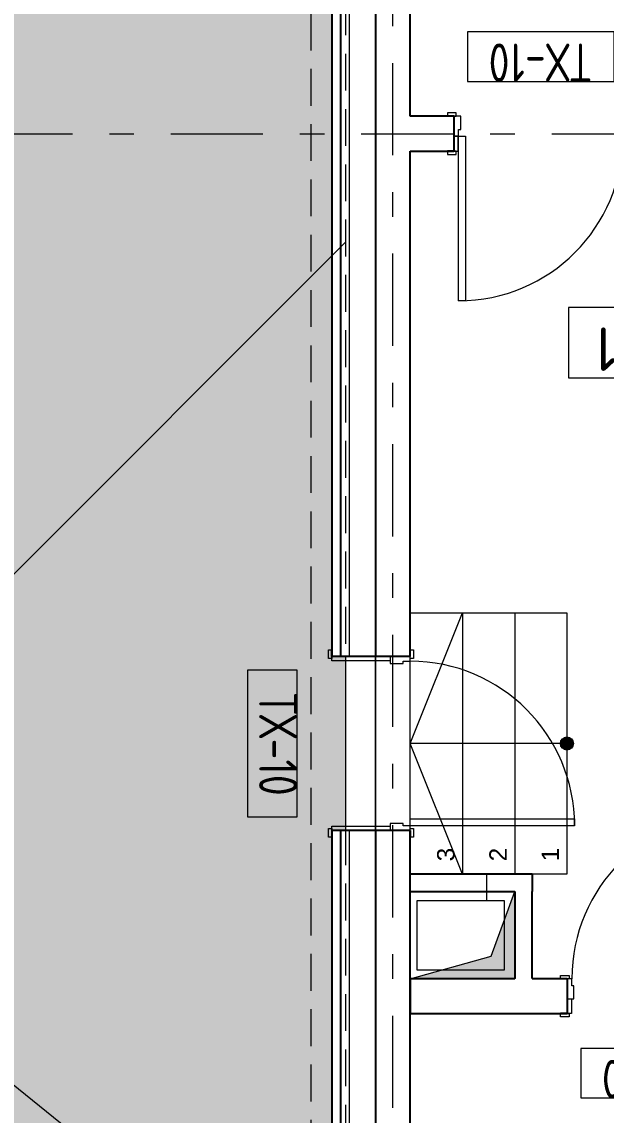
# Model space of a CAD drawing. Header units: millimetres. Extents: x 18162 to 3540582, y 72188 to 247925.
# Drawn here: x 982425 to 985781, y 87236 to 93511 of the extents above; entities that cross this region are included whole.
import ezdxf
from ezdxf.enums import TextEntityAlignment as Align

# ---------------------------------------------------------------- set-up
doc = ezdxf.new("R2010")
doc.units = ezdxf.units.MM
doc.header["$MEASUREMENT"] = 0
doc.set_wipeout_variables(frame=1)
for name, pattern in [('Double Dashed', [1093.611073, 529.166651, -211.666656, 141.111112, -211.666656]), ('Hidden Line', [317.5, 211.666667, -105.833333]), ('Wipeout_Contour', [1000, 0, -1000])]:
    doc.linetypes.add(name, pattern=pattern)
for name, color, linetype in [('Archicad Door Markers', 7, 'Continuous'), ('Archicad Doors', 7, 'Continuous'), ('Archicad Zone Stamps', 7, 'Continuous'), ('Drawing & Figure', 7, 'Continuous'), ('Model Unit - Zone A', 7, 'Continuous'), ('Structural - Bearing', 7, 'Continuous'), ('Structural - Grid', 7, 'Continuous'), ('Structural - Stair & Railing', 7, 'Continuous')]:
    doc.layers.add(name, color=color, linetype=linetype)
doc.styles.add('GENERATED_STYLE_1', font='arial.ttf')
doc.styles.add('GENERATED_STYLE_2', font='')
doc.styles.add('GENERATED_STYLE_3', font='', dxfattribs={"width": 0.8})
doc.styles.get('GENERATED_STYLE_2').set_extended_font_data('ISOCPEUR MON')
doc.styles.get('GENERATED_STYLE_3').set_extended_font_data('ISOCPEUR MON')

# ---------------------------------------------------------------- blocks, each defined once
blk = doc.blocks.new('КОРРИДОР_Т101_106_3', base_point=(986015.4, 91668.9))
at = {"layer": 'Archicad Zone Stamps', "color": 7, "linetype": 'Continuous', "lineweight": 5}
for p, q in [((986465.4, 91870.5), (985565.4, 91870.5)), ((985565.4, 91870.5), (985565.4, 91467.3)), ((986465.4, 91467.3), (986465.4, 91870.5)), ((985565.4, 91467.3), (986465.4, 91467.3))]:
    blk.add_line(p, q, dxfattribs=at)
at = {"layer": 'Archicad Zone Stamps', "color": 7, "lineweight": 5, "style": 'GENERATED_STYLE_2'}
for tag, p in [('DUMMY_861', (985703.5, 91507.6)), ('ROOM_NUMBER', (986015.4, 91507.6))]:
    blk.add_attdef(tag, text='', height=250, rotation=180, dxfattribs=at).set_placement(p, align=Align.TOP_CENTER)
blk = doc.blocks.new('Door Stamp 27_2')
at = {"layer": 'Archicad Door Markers', "color": 13, "linetype": 'Continuous', "lineweight": 13}
blk.add_line((-421.6, -933.9), (421.6, -933.9), dxfattribs=at)
at = {"layer": 'Archicad Door Markers', "color": 13, "linetype": 'Continuous', "lineweight": 13, "flags": 128}
blk.add_lwpolyline([(-421.6, -933.9), (421.6, -933.9), (421.6, -650), (-421.6, -650)], close=True, dxfattribs=at)
at = {"layer": 'Archicad Door Markers', "color": 13, "lineweight": 13, "style": 'GENERATED_STYLE_3'}
blk.add_attdef('AC_WIDO_ID', text='', height=220, dxfattribs=at).set_placement((-289.8, -933.9), align=Align.BOTTOM_LEFT)
blk = doc.blocks.new('Door 27[121]_3', base_point=(953182.2, 1723.2))
at = {"layer": 'Archicad Doors', "color": 7, "linetype": 'Continuous', "lineweight": 13}
for p, q in [((984186.7, 89855.9), (984186.7, 89905.9)), ((984186.7, 89905.9), (984205.7, 89905.9)), ((984205.7, 89905.9), (984205.7, 89855.9)), ((984205.7, 89868.9), (984205.7, 89905.9)), ((984205.7, 89868.9), (984205.7, 89905.9)), ((984205.7, 89843.9), (984205.7, 89868.9)), ((984205.7, 89868.9), (984540.7, 89868.9)), ((984255.7, 89868.9), (984205.7, 89868.9)), ((984255.7, 89868.9), (984205.7, 89868.9)), ((984305.7, 89868.9), (984255.7, 89868.9)), ((984305.7, 89868.9), (984255.7, 89868.9)), ((984455.7, 89868.9), (984305.7, 89868.9)), ((984455.7, 89868.9), (984305.7, 89868.9)), ((984540.7, 89868.9), (984455.7, 89868.9)), ((984540.7, 89868.9), (984455.7, 89868.9)), ((984540.7, 89868.9), (984540.7, 89843.9)), ((984655.7, 89868.9), (984540.7, 89868.9)), ((984540.7, 89868.9), (984540.7, 89828.9)), ((984655.7, 89868.9), (984540.7, 89868.9)), ((984655.7, 89868.9), (984540.7, 89868.9)), ((984655.7, 89855.9), (984655.7, 89905.9)), ((984655.7, 89905.9), (984674.7, 89905.9)), ((984655.7, 89868.9), (984655.7, 89905.9)), ((984655.7, 89868.9), (984655.7, 89905.9)), ((984655.7, 89840.9), (984655.7, 89868.9)), ((984674.7, 89905.9), (984674.7, 89855.9)), ((984205.7, 89855.9), (984186.7, 89855.9)), ((984540.7, 89843.9), (984205.7, 89843.9)), ((984540.7, 89828.9), (984615.7, 89828.9)), ((984615.7, 89828.9), (984615.7, 89840.9)), ((984615.7, 89840.9), (984655.7, 89840.9)), ((984674.7, 89855.9), (984655.7, 89855.9)), ((984655.7, 88896.9), (984655.7, 88936.9)), ((984655.7, 88936.9), (985599.7, 88936.9)), ((985599.7, 88936.9), (985599.7, 88896.9)), ((984186.7, 88831.9), (984186.7, 88881.9)), ((984186.7, 88881.9), (984205.7, 88881.9)), ((984205.7, 88868.9), (984205.7, 88893.9)), ((984205.7, 88893.9), (984540.7, 88893.9)), ((984205.7, 88881.9), (984205.7, 88831.9)), ((984540.7, 88868.9), (984205.7, 88868.9)), ((984255.7, 88868.9), (984205.7, 88868.9)), ((984255.7, 88868.9), (984205.7, 88868.9)), ((984205.7, 88868.9), (984205.7, 88831.9)), ((984205.7, 88868.9), (984205.7, 88831.9)), ((984305.7, 88868.9), (984255.7, 88868.9)), ((984305.7, 88868.9), (984255.7, 88868.9)), ((984455.7, 88868.9), (984305.7, 88868.9)), ((984455.7, 88868.9), (984305.7, 88868.9)), ((984540.7, 88868.9), (984455.7, 88868.9)), ((984540.7, 88868.9), (984455.7, 88868.9)), ((984615.7, 88908.9), (984540.7, 88908.9)), ((984540.7, 88908.9), (984540.7, 88868.9)), ((984540.7, 88893.9), (984540.7, 88868.9)), ((984540.7, 88868.9), (984655.7, 88868.9)), ((984655.7, 88868.9), (984540.7, 88868.9)), ((984655.7, 88868.9), (984540.7, 88868.9)), ((984615.7, 88896.9), (984615.7, 88908.9)), ((984655.7, 88896.9), (984615.7, 88896.9)), ((984655.7, 88868.9), (984655.7, 88896.9)), ((985599.7, 88896.9), (984655.7, 88896.9)), ((984655.7, 88831.9), (984655.7, 88881.9)), ((984655.7, 88881.9), (984674.7, 88881.9)), ((984655.7, 88868.9), (984655.7, 88831.9)), ((984655.7, 88868.9), (984655.7, 88831.9)), ((984674.7, 88881.9), (984674.7, 88831.9)), ((984205.7, 88831.9), (984186.7, 88831.9)), ((984674.7, 88831.9), (984655.7, 88831.9))]:
    blk.add_line(p, q, dxfattribs=at)
blk.add_arc((984655.7, 88896.9), 944, 0, 90, dxfattribs=at)
at = {"layer": 'Archicad Door Markers', "color": 13, "lineweight": 13}
ref = blk.add_blockref('Door Stamp 27_2', (984655.7, 89368.9), dxfattribs=dict(at, zscale=1000, rotation=270))
ref.add_attrib('AC_WIDO_ID', 'ТХ-10', dxfattribs={"layer": 'Structural - Bearing', "color": 13, "lineweight": 13, "height": 220, "rotation": 270, "style": 'GENERATED_STYLE_3', "width": 0.8}).set_placement((983721.8, 89658.7), align=Align.BOTTOM_LEFT)
blk = doc.blocks.new('Door Stamp 27_4')
at = {"layer": 'Archicad Door Markers', "color": 13, "linetype": 'Continuous', "lineweight": 13}
blk.add_line((421.6, 483.9), (-421.6, 483.9), dxfattribs=at)
at = {"layer": 'Archicad Door Markers', "color": 13, "linetype": 'Continuous', "lineweight": 13, "flags": 128}
blk.add_lwpolyline([(421.6, 483.9), (-421.6, 483.9), (-421.6, 200), (421.6, 200)], close=True, dxfattribs=at)
at = {"layer": 'Archicad Door Markers', "color": 13, "lineweight": 13, "style": 'GENERATED_STYLE_3'}
blk.add_attdef('AC_WIDO_ID', text='', height=220, rotation=180, dxfattribs=at).set_placement((289.8, 483.9), align=Align.BOTTOM_LEFT)
blk = doc.blocks.new('Door 27[124]_3', base_point=(953182.2, 1723.2))
at = {"layer": 'Archicad Doors', "color": 7, "linetype": 'Continuous', "lineweight": 13}
for p, q in [((984918.7, 92987.9), (984868.7, 92987.9)), ((984868.7, 92987.9), (984868.7, 92968.9)), ((984868.7, 92968.9), (984918.7, 92968.9)), ((984905.7, 92968.9), (984868.7, 92968.9)), ((984905.7, 92968.9), (984868.7, 92968.9)), ((984905.7, 92968.9), (984905.7, 92853.9)), ((984945.7, 92968.9), (984905.7, 92968.9)), ((984905.7, 92968.9), (984905.7, 92853.9)), ((984905.7, 92968.9), (984905.7, 92853.9)), ((984918.7, 92968.9), (984918.7, 92987.9)), ((984945.7, 92893.9), (984945.7, 92968.9)), ((985865.7, 92968.9), (985865.7, 92893.9)), ((985905.7, 92968.9), (985865.7, 92968.9)), ((985942.7, 92987.9), (985892.7, 92987.9)), ((985892.7, 92987.9), (985892.7, 92968.9)), ((985892.7, 92968.9), (985942.7, 92968.9)), ((985905.7, 92853.9), (985905.7, 92968.9)), ((985905.7, 92968.9), (985905.7, 92853.9)), ((985905.7, 92968.9), (985905.7, 92853.9)), ((985905.7, 92968.9), (985942.7, 92968.9)), ((985905.7, 92968.9), (985942.7, 92968.9)), ((985942.7, 92968.9), (985942.7, 92987.9)), ((984933.7, 92853.9), (984933.7, 92893.9)), ((984933.7, 92893.9), (984945.7, 92893.9)), ((985865.7, 92893.9), (985877.7, 92893.9)), ((985877.7, 92893.9), (985877.7, 92853.9)), ((984905.7, 92853.9), (984905.7, 92768.9)), ((984930.7, 92853.9), (984905.7, 92853.9)), ((984905.7, 92853.9), (984933.7, 92853.9)), ((984905.7, 92853.9), (984905.7, 92768.9)), ((984905.7, 92853.9), (984905.7, 92768.9)), ((984930.7, 92768.9), (984930.7, 92853.9)), ((984933.7, 91909.9), (984933.7, 92853.9)), ((984933.7, 92853.9), (984973.7, 92853.9)), ((984973.7, 92853.9), (984973.7, 91909.9)), ((985877.7, 92853.9), (985905.7, 92853.9)), ((985880.7, 92853.9), (985880.7, 92768.9)), ((985905.7, 92853.9), (985880.7, 92853.9)), ((985905.7, 92768.9), (985905.7, 92853.9)), ((985905.7, 92853.9), (985905.7, 92768.9)), ((985905.7, 92853.9), (985905.7, 92768.9)), ((984918.7, 92768.9), (984868.7, 92768.9)), ((984868.7, 92768.9), (984868.7, 92749.9)), ((984905.7, 92768.9), (984868.7, 92768.9)), ((984905.7, 92768.9), (984868.7, 92768.9)), ((984868.7, 92749.9), (984918.7, 92749.9)), ((984905.7, 92768.9), (984930.7, 92768.9)), ((984918.7, 92749.9), (984918.7, 92768.9)), ((985880.7, 92768.9), (985905.7, 92768.9)), ((985942.7, 92768.9), (985892.7, 92768.9)), ((985892.7, 92768.9), (985892.7, 92749.9)), ((985892.7, 92749.9), (985942.7, 92749.9)), ((985905.7, 92768.9), (985942.7, 92768.9)), ((985905.7, 92768.9), (985942.7, 92768.9)), ((985942.7, 92749.9), (985942.7, 92768.9)), ((984973.7, 91909.9), (984933.7, 91909.9))]:
    blk.add_line(p, q, dxfattribs=at)
blk.add_arc((984933.7, 92853.9), 944, 270, 0, dxfattribs=at)
at = {"layer": 'Archicad Door Markers', "color": 13, "lineweight": 13}
ref = blk.add_blockref('Door Stamp 27_4', (985405.7, 92968.9), dxfattribs=dict(at, zscale=1000))
ref.add_attrib('AC_WIDO_ID', 'ТХ-10', dxfattribs={"layer": 'Structural - Bearing', "color": 13, "lineweight": 13, "height": 220, "rotation": 180, "style": 'GENERATED_STYLE_3', "width": 0.8}).set_placement((985695.5, 93452.8), align=Align.BOTTOM_LEFT)
blk = doc.blocks.new('Door Stamp 27')
at = {"layer": 'Archicad Door Markers', "color": 13, "linetype": 'Continuous', "lineweight": 13}
blk.add_line((-421.6, 200), (421.6, 200), dxfattribs=at)
at = {"layer": 'Archicad Door Markers', "color": 13, "linetype": 'Continuous', "lineweight": 13, "flags": 128}
blk.add_lwpolyline([(-421.6, 200), (421.6, 200), (421.6, 483.9), (-421.6, 483.9)], close=True, dxfattribs=at)
at = {"layer": 'Archicad Door Markers', "color": 13, "lineweight": 13, "style": 'GENERATED_STYLE_3'}
blk.add_attdef('AC_WIDO_ID', text='', height=220, dxfattribs=at).set_placement((-289.8, 200), align=Align.BOTTOM_LEFT)
blk = doc.blocks.new('Door 27[127]_3', base_point=(953182.2, 1723.2))
at = {"layer": 'Archicad Doors', "color": 7, "linetype": 'Continuous', "lineweight": 13}
for p, q in [((986488, 88018.9), (986488, 88962.9)), ((986488, 88962.9), (986528, 88962.9)), ((986528, 88962.9), (986528, 88018.9)), ((985519, 88018.9), (985519, 88037.9)), ((985519, 88037.9), (985569, 88037.9)), ((985569, 88018.9), (985519, 88018.9)), ((985556, 88018.9), (985519, 88018.9)), ((985556, 88018.9), (985519, 88018.9)), ((985584, 88018.9), (985556, 88018.9)), ((985556, 88018.9), (985556, 87903.9)), ((985556, 88018.9), (985556, 87903.9)), ((985556, 88018.9), (985556, 87903.9)), ((985569, 88037.9), (985569, 88018.9)), ((985584, 87978.9), (985584, 88018.9)), ((985596, 87978.9), (985584, 87978.9)), ((985596, 87903.9), (985596, 87978.9)), ((986528, 88018.9), (986488, 88018.9)), ((986528, 87978.9), (986516, 87978.9)), ((986516, 87978.9), (986516, 87903.9)), ((986556, 88018.9), (986528, 88018.9)), ((986528, 88018.9), (986528, 87978.9)), ((986543, 88037.9), (986593, 88037.9)), ((986543, 88018.9), (986543, 88037.9)), ((986593, 88018.9), (986543, 88018.9)), ((986556, 87903.9), (986556, 88018.9)), ((986556, 88018.9), (986556, 87903.9)), ((986556, 88018.9), (986556, 87903.9)), ((986556, 88018.9), (986593, 88018.9)), ((986556, 88018.9), (986593, 88018.9)), ((986593, 88037.9), (986593, 88018.9)), ((985556, 87818.9), (985556, 87903.9)), ((985556, 87903.9), (985581, 87903.9)), ((985556, 87903.9), (985596, 87903.9)), ((985556, 87903.9), (985556, 87818.9)), ((985556, 87903.9), (985556, 87818.9)), ((985581, 87903.9), (985581, 87818.9)), ((986516, 87903.9), (986556, 87903.9)), ((986531, 87818.9), (986531, 87903.9)), ((986531, 87903.9), (986556, 87903.9)), ((986556, 87903.9), (986556, 87818.9)), ((986556, 87903.9), (986556, 87818.9)), ((986556, 87903.9), (986556, 87818.9)), ((985519, 87799.9), (985519, 87818.9)), ((985519, 87818.9), (985569, 87818.9)), ((985556, 87818.9), (985519, 87818.9)), ((985556, 87818.9), (985519, 87818.9)), ((985569, 87799.9), (985519, 87799.9)), ((985581, 87818.9), (985556, 87818.9)), ((985569, 87818.9), (985569, 87799.9)), ((986556, 87818.9), (986531, 87818.9)), ((986543, 87818.9), (986593, 87818.9)), ((986543, 87799.9), (986543, 87818.9)), ((986593, 87799.9), (986543, 87799.9)), ((986556, 87818.9), (986593, 87818.9)), ((986556, 87818.9), (986593, 87818.9)), ((986593, 87818.9), (986593, 87799.9))]:
    blk.add_line(p, q, dxfattribs=at)
blk.add_arc((986528, 88018.9), 944, 90, 180, dxfattribs=at)
at = {"layer": 'Archicad Door Markers', "color": 13, "lineweight": 13}
ref = blk.add_blockref('Door Stamp 27', (986056, 87818.9), dxfattribs=dict(at, zscale=1000, rotation=180))
ref.add_attrib('AC_WIDO_ID', 'ТХ-10', dxfattribs={"layer": 'Structural - Bearing', "color": 13, "lineweight": 13, "height": 220, "rotation": 180, "style": 'GENERATED_STYLE_3', "width": 0.8}).set_placement((986345.8, 87618.9), align=Align.BOTTOM_LEFT)
blk = doc.blocks.new('Standard grid marker[341]_3', base_point=(971344.5, 92868.9))
at = {"layer": 'Structural - Grid', "color": 13, "linetype": 'Double Dashed', "lineweight": 13}
blk.add_line((972344.5, 92868.9), (1006906.6, 92868.9), dxfattribs=at)
at = {"layer": 'Structural - Grid', "color": 13, "lineweight": 13, "style": 'GENERATED_STYLE_3'}
blk.add_attdef('AC_MarkerText_1', text='', height=250, rotation=180, dxfattribs=at).set_placement((1008206.6, 92743.9), align=Align.TOP_CENTER)
blk = doc.blocks.new('Standard grid marker[345]_3', base_point=(984555.7, 74247.3))
at = {"layer": 'Structural - Grid', "color": 13, "linetype": 'Double Dashed', "lineweight": 13}
blk.add_line((984555.7, 75247.3), (984555.7, 101908.7), dxfattribs=at)
at = {"layer": 'Structural - Grid', "color": 13, "lineweight": 13, "style": 'GENERATED_STYLE_3'}
blk.add_attdef('AC_MarkerText_1', text='', height=250, rotation=180, dxfattribs=at).set_placement((984555.7, 103083.7), align=Align.TOP_CENTER)

msp = doc.modelspace()

# ---------------------------------------------------------------- hatches: boundary and pattern name
at = {"layer": 'Drawing & Figure', "linetype": 'Continuous', "lineweight": 0}
msp.add_hatch(color=49, dxfattribs=at).paths.add_polyline_path([(974055.7, 80368.9), (984286.6, 80368.9), (984286.6, 98368.9), (974055.7, 98368.9)])

# ---------------------------------------------------------------- linework, layer by layer
at = {"layer": 'Drawing & Figure', "color": 7, "linetype": 'Continuous', "lineweight": 13, "flags": 128}
msp.add_lwpolyline([(974055.7, 80368.9), (984286.6, 80368.9), (984286.6, 98368.9), (974055.7, 98368.9)], close=True, dxfattribs=at)
at = {"layer": 'Structural - Bearing', "color": 7, "linetype": 'Hidden Line', "lineweight": 13, "flags": 128}
msp.add_lwpolyline([(984085.7, 98638.9), (984085.7, 79898.9)], dxfattribs=at)
at = {"layer": 'Structural - Bearing', "color": 7, "linetype": 'Continuous', "lineweight": 13, "flags": 128}
for points in [[(973955.7, 98468.9), (973955.7, 80268.9), (984455.7, 80268.9), (984455.7, 98468.9)], [(991155.7, 80268.9), (991155.7, 98468.9), (990955.7, 98468.9), (990955.7, 94268.9), (988455.7, 94268.9), (988455.7, 98468.9), (984455.7, 98468.9), (984455.7, 80268.9)], [(985256, 88518.9), (985256, 88018.9), (984655.7, 88018.9), (984655.7, 88518.9)]]:
    msp.add_lwpolyline(points, close=True, dxfattribs=at)
at = {"layer": 'Structural - Grid', "color": 7, "linetype": 'Continuous', "lineweight": 5}
msp.add_lwpolyline([(984695, 88067.7), (984695, 88467.7), (985195, 88467.7), (985195, 88067.7)], close=True, dxfattribs=at)
at = {"layer": 'Structural - Stair & Railing', "color": 7, "linetype": 'Continuous', "lineweight": 13}
for p, q in [((984655.7, 88618.9), (984655.7, 90118.9)), ((984655.7, 90118.9), (985555.7, 90118.9)), ((985555.7, 90118.9), (985555.7, 88618.9)), ((985555.7, 88618.9), (984655.7, 88618.9))]:
    msp.add_line(p, q, dxfattribs=at)

# ---------------------------------------------------------------- block references
at = {"layer": 'Model Unit - Zone A', "color": 7, "linetype": 'Continuous', "lineweight": 5}
msp.add_blockref('КОРРИДОР_Т101_106_3', (986015.4, 91668.9), dxfattribs=at).add_auto_attribs({'ROOM_NUMBER': 'Т101'})

# ---------------------------------------------------------------- next in the draw order: wipeouts: each hides what was drawn before it
at = {"color": 254, "linetype": 'Wipeout_Contour', "lineweight": 0, "ltscale": 3954978.26990694}
msp.add_wipeout([(984255.7, 98668.9), (984205.7, 98668.9), (984205.7, 89868.9), (984255.7, 89868.9)], dxfattribs=at).dxf.layer = 'Structural - Bearing'
at = {"color": 254, "linetype": 'Wipeout_Contour', "lineweight": 0, "ltscale": 3951433.611550032}
msp.add_wipeout([(984255.7, 88868.9), (984205.7, 88868.9), (984205.7, 80068.9), (984255.7, 80068.9)], dxfattribs=at).dxf.layer = 'Structural - Bearing'
at = {"color": 254, "linetype": 'Wipeout_Contour', "lineweight": 0, "ltscale": 3957800.786939637}
msp.add_wipeout([(985255.7, 88618.9), (985555.7, 88618.9), (985555.7, 90118.9), (985255.7, 90118.9)], dxfattribs=at).dxf.layer = 'Structural - Stair & Railing'

# ---------------------------------------------------------------- next in the draw order: hatches: boundary and pattern name
at = {"layer": 'Structural - Stair & Railing', "linetype": 'Continuous', "lineweight": 13}
msp.add_hatch(color=161, dxfattribs=at).paths.add_polyline_path([(985555.7, 89331.4, 1), (985555.7, 89406.4, 1)])

# ---------------------------------------------------------------- next in the draw order: linework, layer by layer
at = {"layer": 'Structural - Bearing', "color": 7, "linetype": 'Continuous', "lineweight": 25}
for p, q in [((984205.7, 89868.9), (984205.7, 89905.9)), ((984205.7, 88868.9), (984205.7, 88831.9))]:
    msp.add_line(p, q, dxfattribs=at)
at = {"layer": 'Structural - Bearing', "color": 7, "linetype": 'Continuous', "lineweight": 25, "flags": 128}
for points in [[(984205.7, 98718.9), (984205.7, 89868.9)], [(984205.7, 88868.9), (984205.7, 80018.9)]]:
    msp.add_lwpolyline(points, dxfattribs=at)
at = {"layer": 'Structural - Stair & Railing', "color": 7, "linetype": 'Continuous', "lineweight": 13}
for p, q in [((985255.7, 88618.9), (985255.7, 90118.9)), ((985255.7, 90118.9), (985555.7, 90118.9)), ((985555.7, 90118.9), (985555.7, 88618.9)), ((985555.7, 88618.9), (985255.7, 88618.9))]:
    msp.add_line(p, q, dxfattribs=at)
at = {"layer": 'Structural - Stair & Railing', "color": 7, "linetype": 'Continuous', "lineweight": 13, "flags": 128}
msp.add_lwpolyline([(985555.7, 89331.4, -1), (985555.7, 89406.4, -1)], format="xyb", close=True, dxfattribs=at)

# ---------------------------------------------------------------- next in the draw order: texts
at = {"layer": 'Structural - Stair & Railing', "color": 161, "lineweight": 13, "insert": (985460, 88770.2), "char_height": 100, "attachment_point": 6, "rotation": 90, "style": 'GENERATED_STYLE_1'}
msp.add_mtext('\\A1;{\\pqr;\\fArial|b0|i0|c0|p0;\\W1.000000;1}', dxfattribs=at)

# ---------------------------------------------------------------- next in the draw order: wipeouts: each hides what was drawn before it
at = {"color": 254, "linetype": 'Wipeout_Contour', "lineweight": 0, "ltscale": 3955167.384725467}
msp.add_wipeout([(984255.7, 98618.9), (984255.7, 89868.9), (984305.7, 89868.9), (984305.7, 98618.9)], dxfattribs=at).dxf.layer = 'Structural - Bearing'
at = {"color": 254, "linetype": 'Wipeout_Contour', "lineweight": 0, "ltscale": 3951640.987444089}
msp.add_wipeout([(984305.7, 88868.9), (984255.7, 88868.9), (984255.7, 80118.9), (984305.7, 80118.9)], dxfattribs=at).dxf.layer = 'Structural - Bearing'

# ---------------------------------------------------------------- next in the draw order: linework, layer by layer
at = {"layer": 'Structural - Bearing', "color": 7, "linetype": 'Continuous', "lineweight": 25}
for p, q in [((984255.7, 98618.9), (984255.7, 89868.9)), ((984255.7, 89868.9), (984205.7, 89868.9)), ((984255.7, 88868.9), (984205.7, 88868.9)), ((984255.7, 88868.9), (984255.7, 80118.9))]:
    msp.add_line(p, q, dxfattribs=at)

# ---------------------------------------------------------------- next in the draw order: wipeouts: each hides what was drawn before it
at = {"color": 254, "linetype": 'Wipeout_Contour', "lineweight": 0, "ltscale": 3955535.677574915}
msp.add_wipeout([(984305.7, 98468.9), (984305.7, 89868.9), (984455.7, 89868.9), (984455.7, 98468.9)], dxfattribs=at).dxf.layer = 'Structural - Bearing'
at = {"color": 254, "linetype": 'Wipeout_Contour', "lineweight": 0, "ltscale": 3952063.8776352}
msp.add_wipeout([(984455.7, 88868.9), (984305.7, 88868.9), (984305.7, 80268.9), (984455.7, 80268.9)], dxfattribs=at).dxf.layer = 'Structural - Bearing'
at = {"color": 254, "linetype": 'Wipeout_Contour', "lineweight": 0, "ltscale": 3956605.693609612}
msp.add_wipeout([(984955.7, 88618.9), (985255.7, 88618.9), (985255.7, 90118.9), (984955.7, 90118.9)], dxfattribs=at).dxf.layer = 'Structural - Stair & Railing'

# ---------------------------------------------------------------- next in the draw order: linework, layer by layer
at = {"layer": 'Drawing & Figure', "color": 7, "linetype": 'Continuous', "lineweight": 5}
for q in [(984285.7, 92248.9), (984285.7, 85868.9)]:
    msp.add_line((980755.7, 88718.9), q, dxfattribs=at)
at = {"layer": 'Structural - Bearing', "color": 7, "linetype": 'Continuous', "lineweight": 13}
for p, q in [((984305.7, 98468.9), (984305.7, 89868.9)), ((984305.7, 88868.9), (984305.7, 80268.9))]:
    msp.add_line(p, q, dxfattribs=at)
at = {"layer": 'Structural - Bearing', "color": 7, "linetype": 'Continuous', "lineweight": 25}
for p, q in [((984305.7, 89868.9), (984255.7, 89868.9)), ((984305.7, 88868.9), (984255.7, 88868.9))]:
    msp.add_line(p, q, dxfattribs=at)
at = {"layer": 'Structural - Bearing', "color": 7, "linetype": 'Hidden Line', "lineweight": 13, "flags": 128}
msp.add_lwpolyline([(984285.7, 80098.9), (984285.7, 98638.9)], dxfattribs=at)
at = {"layer": 'Structural - Stair & Railing', "color": 7, "linetype": 'Continuous', "lineweight": 13}
for p, q in [((984955.7, 88618.9), (984955.7, 90118.9)), ((984955.7, 90118.9), (985255.7, 90118.9)), ((985255.7, 90118.9), (985255.7, 88618.9)), ((985555.7, 89368.9), (985255.7, 89368.9)), ((985255.7, 88618.9), (984955.7, 88618.9))]:
    msp.add_line(p, q, dxfattribs=at)

# ---------------------------------------------------------------- next in the draw order: texts
at = {"layer": 'Structural - Stair & Railing', "color": 161, "lineweight": 13, "insert": (985160, 88770.2), "char_height": 100, "attachment_point": 6, "rotation": 90, "style": 'GENERATED_STYLE_1'}
msp.add_mtext('\\A1;{\\pqr;\\fArial|b0|i0|c0|p0;\\W1.000000;2}', dxfattribs=at)

# ---------------------------------------------------------------- next in the draw order: wipeouts: each hides what was drawn before it
at = {"color": 254, "linetype": 'Wipeout_Contour', "lineweight": 0, "ltscale": 3955410.603213637}
msp.add_wipeout([(984955.7, 90118.9), (984655.7, 90118.9), (984655.7, 88618.9), (984955.7, 88618.9)], dxfattribs=at).dxf.layer = 'Structural - Stair & Railing'

# ---------------------------------------------------------------- next in the draw order: linework, layer by layer
at = {"layer": 'Structural - Stair & Railing', "color": 7, "linetype": 'Continuous', "lineweight": 13}
for p, q in [((984655.7, 88618.9), (984655.7, 90118.9)), ((984655.7, 90118.9), (984955.7, 90118.9)), ((984655.7, 89368.9), (984955.7, 90118.9)), ((984955.7, 90118.9), (984955.7, 88618.9)), ((984955.7, 89368.9), (984655.7, 89368.9)), ((984955.7, 88618.9), (984655.7, 89368.9)), ((985255.7, 89368.9), (984955.7, 89368.9)), ((984955.7, 88618.9), (984655.7, 88618.9))]:
    msp.add_line(p, q, dxfattribs=at)

# ---------------------------------------------------------------- next in the draw order: texts
at = {"layer": 'Structural - Stair & Railing', "color": 161, "lineweight": 13, "insert": (984860.8, 88770.2), "char_height": 100, "attachment_point": 6, "rotation": 90, "style": 'GENERATED_STYLE_1'}
msp.add_mtext('\\A1;{\\pqr;\\fArial|b0|i0|c0|p0;\\W1.000000;3}', dxfattribs=at)

# ---------------------------------------------------------------- next in the draw order: wipeouts: each hides what was drawn before it
at = {"color": 254, "linetype": 'Wipeout_Contour', "lineweight": 0, "ltscale": 3956192.72374602}
msp.add_wipeout([(984455.7, 98268.9), (984455.7, 89868.9), (984655.7, 89868.9), (984655.7, 98268.9)], dxfattribs=at).dxf.layer = 'Structural - Bearing'
at = {"color": 254, "linetype": 'Wipeout_Contour', "lineweight": 0, "ltscale": 3952793.846106075}
msp.add_wipeout([(984455.7, 88868.9), (984455.7, 80468.9), (984655.7, 80468.9), (984655.7, 88868.9)], dxfattribs=at).dxf.layer = 'Structural - Bearing'

# ---------------------------------------------------------------- next in the draw order: linework, layer by layer
at = {"layer": 'Structural - Bearing', "color": 7, "linetype": 'Continuous', "lineweight": 25}
for p, q in [((984455.7, 98268.9), (984455.7, 89868.9)), ((984455.7, 89868.9), (984305.7, 89868.9)), ((984540.7, 89868.9), (984455.7, 89868.9)), ((984655.7, 89868.9), (984540.7, 89868.9)), ((984655.7, 89868.9), (984655.7, 89905.9)), ((984455.7, 88868.9), (984305.7, 88868.9)), ((984455.7, 88868.9), (984455.7, 80468.9)), ((984540.7, 88868.9), (984455.7, 88868.9)), ((984655.7, 88868.9), (984540.7, 88868.9)), ((984655.7, 88868.9), (984655.7, 88831.9))]:
    msp.add_line(p, q, dxfattribs=at)
at = {"layer": 'Structural - Bearing', "color": 7, "linetype": 'Continuous', "lineweight": 25, "flags": 128}
for points in [[(984655.7, 92968.9), (984655.7, 98268.9)], [(984655.7, 89868.9), (984655.7, 92768.9)], [(984655.7, 85468.9), (984655.7, 88868.9)]]:
    msp.add_lwpolyline(points, dxfattribs=at)

# ---------------------------------------------------------------- next in the draw order: block references
at = {"layer": 'Archicad Doors', "color": 7, "linetype": 'Continuous', "lineweight": 13}
msp.add_blockref('Door 27[121]_3', (953182.2, 1723.2), dxfattribs=at)

# ---------------------------------------------------------------- next in the draw order: wipeouts: each hides what was drawn before it
at = {"color": 254, "linetype": 'Wipeout_Contour', "lineweight": 0, "ltscale": 3956599.77150258}
msp.add_wipeout([(984655.7, 92968.9), (984655.7, 92768.9), (984905.7, 92768.9), (984905.7, 92968.9)], dxfattribs=at).dxf.layer = 'Structural - Bearing'
at = {"color": 254, "linetype": 'Wipeout_Contour', "lineweight": 0, "ltscale": 3955919.054586599}
msp.add_wipeout([(984655.7, 88518.9), (985356, 88518.9), (985356, 88618.9), (984655.7, 88618.9)], dxfattribs=at).dxf.layer = 'Structural - Bearing'

# ---------------------------------------------------------------- next in the draw order: linework, layer by layer
at = {"layer": 'Structural - Bearing', "color": 7, "linetype": 'Continuous', "lineweight": 25}
for p, q in [((984905.7, 92968.9), (984868.7, 92968.9)), ((984905.7, 92968.9), (984905.7, 92853.9)), ((984905.7, 92853.9), (984905.7, 92768.9)), ((984905.7, 92768.9), (984868.7, 92768.9))]:
    msp.add_line(p, q, dxfattribs=at)
at = {"layer": 'Structural - Bearing', "color": 7, "linetype": 'Continuous', "lineweight": 25, "flags": 128}
for points in [[(984905.7, 92968.9), (984655.7, 92968.9)], [(984655.7, 92768.9), (984905.7, 92768.9)], [(985356, 88618.9), (984655.7, 88618.9)], [(984655.7, 88618.9), (984655.7, 88518.9)], [(985356, 88518.9), (985356, 88618.9)], [(984655.7, 88518.9), (985356, 88518.9)]]:
    msp.add_lwpolyline(points, dxfattribs=at)

# ---------------------------------------------------------------- next in the draw order: block references
at = {"layer": 'Archicad Doors', "color": 7, "linetype": 'Continuous', "lineweight": 13}
msp.add_blockref('Door 27[124]_3', (953182.2, 1723.2), dxfattribs=at)
at = {"layer": 'Structural - Grid', "color": 13, "linetype": 'Continuous', "lineweight": 13}
msp.add_blockref('Standard grid marker[341]_3', (971344.5, 92868.9), dxfattribs=at)

# ---------------------------------------------------------------- next in the draw order: wipeouts: each hides what was drawn before it
at = {"color": 254, "linetype": 'Wipeout_Contour', "lineweight": 0, "ltscale": 2967880.985500155}
msp.add_wipeout([(985256, 88518.9), (985356, 88518.9), (985356, 88618.9)], dxfattribs=at).dxf.layer = 'Structural - Bearing'

# ---------------------------------------------------------------- next in the draw order: wipeouts: each hides what was drawn before it
at = {"color": 254, "linetype": 'Wipeout_Contour', "lineweight": 0, "ltscale": 3955719.857748038}
msp.add_wipeout([(985256, 88618.9), (984655.7, 88618.9), (984655.7, 88518.9), (985256, 88518.9)], dxfattribs=at).dxf.layer = 'Structural - Bearing'

# ---------------------------------------------------------------- next in the draw order: linework, layer by layer
at = {"layer": 'Structural - Bearing', "color": 7, "linetype": 'Continuous', "lineweight": 25, "flags": 128}
msp.add_lwpolyline([(984655.7, 88518.9), (984655.7, 88618.9)], dxfattribs=at)
at = {"layer": 'Structural - Grid', "color": 7, "linetype": 'Continuous', "lineweight": 5}
msp.add_lwpolyline([(985095, 88467.7), (985095, 88618.9)], dxfattribs=at)

# ---------------------------------------------------------------- next in the draw order: wipeouts: each hides what was drawn before it
at = {"color": 254, "linetype": 'Wipeout_Contour', "lineweight": 0, "ltscale": 2967791.425463432}
msp.add_wipeout([(985256, 88618.9), (985256, 88518.9), (985356, 88618.9)], dxfattribs=at).dxf.layer = 'Structural - Bearing'

# ---------------------------------------------------------------- next in the draw order: linework, layer by layer
at = {"layer": 'Structural - Bearing', "color": 7, "linetype": 'Continuous', "lineweight": 25, "flags": 128}
for points in [[(985356, 88618.9), (984655.7, 88618.9)], [(985356, 88618.9), (985356, 88518.9)], [(984655.7, 88518.9), (985256, 88518.9)]]:
    msp.add_lwpolyline(points, dxfattribs=at)

# ---------------------------------------------------------------- next in the draw order: wipeouts: each hides what was drawn before it
at = {"color": 254, "linetype": 'Wipeout_Contour', "lineweight": 0, "ltscale": 3957007.807280484}
msp.add_wipeout([(985256, 88518.9), (985256, 88018.9), (985356, 88018.9), (985356, 88518.9)], dxfattribs=at).dxf.layer = 'Structural - Bearing'

# ---------------------------------------------------------------- next in the draw order: linework, layer by layer
at = {"layer": 'Structural - Bearing', "color": 7, "linetype": 'Continuous', "lineweight": 25, "flags": 128}
for points in [[(985256, 88518.9), (985256, 88018.9)], [(985356, 88018.9), (985356, 88518.9)]]:
    msp.add_lwpolyline(points, dxfattribs=at)

# ---------------------------------------------------------------- next in the draw order: wipeouts: each hides what was drawn before it
at = {"color": 254, "linetype": 'Wipeout_Contour', "lineweight": 0, "ltscale": 3956085.48962624}
msp.add_wipeout([(984655.7, 88018.9), (984655.7, 87818.9), (985556, 87818.9), (985556, 88018.9)], dxfattribs=at).dxf.layer = 'Structural - Bearing'

# ---------------------------------------------------------------- next in the draw order: hatches: boundary and pattern name
at = {"layer": 'Structural - Grid', "linetype": 'Continuous', "lineweight": 13}
msp.add_hatch(color=7, dxfattribs=at).paths.add_polyline_path([(985121.1, 88148.8), (985256, 88518.9), (985256, 88018.9), (984655.7, 88018.9)])
msp.add_hatch(color=7, dxfattribs=at).paths.add_polyline_path([(985121.1, 88148.8), (985256, 88518.9), (985256, 88018.9), (984655.7, 88018.9)])

# ---------------------------------------------------------------- next in the draw order: linework, layer by layer
at = {"layer": 'Structural - Bearing', "color": 7, "linetype": 'Continuous', "lineweight": 25}
for p, q in [((985556, 88018.9), (985519, 88018.9)), ((985556, 88018.9), (985556, 87903.9)), ((985556, 87903.9), (985556, 87818.9)), ((985556, 87818.9), (985519, 87818.9))]:
    msp.add_line(p, q, dxfattribs=at)
at = {"layer": 'Structural - Bearing', "color": 7, "linetype": 'Continuous', "lineweight": 25, "flags": 128}
for points in [[(985256, 88018.9), (984655.7, 88018.9)], [(984655.7, 88018.9), (984655.7, 87818.9)], [(985556, 88018.9), (985356, 88018.9)], [(984655.7, 87818.9), (985556, 87818.9)]]:
    msp.add_lwpolyline(points, dxfattribs=at)
at = {"layer": 'Structural - Grid', "color": 7, "linetype": 'Continuous', "lineweight": 13, "flags": 128}
msp.add_lwpolyline([(985121.1, 88148.8), (985256, 88518.9), (985256, 88018.9), (984655.7, 88018.9)], close=True, dxfattribs=at)
msp.add_lwpolyline([(985121.1, 88148.8), (985256, 88518.9), (985256, 88018.9), (984655.7, 88018.9)], close=True, dxfattribs=at)

# ---------------------------------------------------------------- next in the draw order: block references
at = {"layer": 'Archicad Doors', "color": 7, "linetype": 'Continuous', "lineweight": 13}
msp.add_blockref('Door 27[127]_3', (953182.2, 1723.2), dxfattribs=at)
at = {"layer": 'Structural - Grid', "color": 13, "linetype": 'Continuous', "lineweight": 13}
msp.add_blockref('Standard grid marker[345]_3', (984555.7, 74247.3), dxfattribs=at)

doc.saveas('drawing.dxf')
